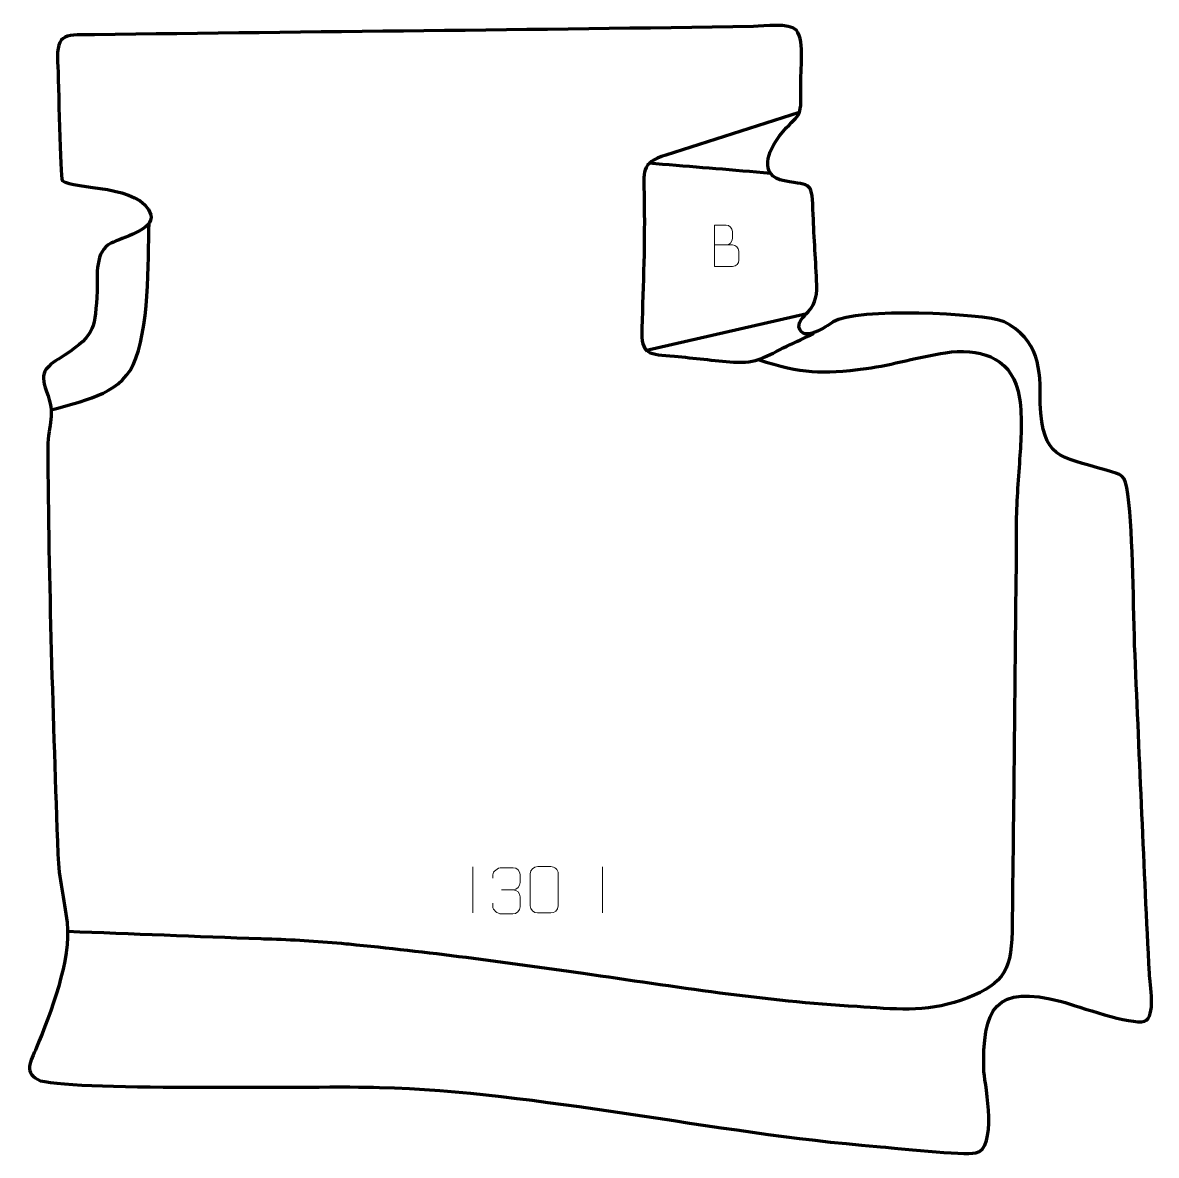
# Model space of a CAD drawing. Header units: millimetres. Extents: x -592 to 20, y 122 to 734.
import ezdxf

# ---------------------------------------------------------------- set-up
doc = ezdxf.new("R2010")
doc.units = ezdxf.units.MM
doc.header["$MEASUREMENT"] = 0
doc.layers.add('layer 2', color=7, linetype='Continuous')
doc.layers.add('layer 3', color=7, linetype='Continuous')

msp = doc.modelspace()

# ---------------------------------------------------------------- linework, layer by layer
at = {"layer": 'layer 2', "color": 142, "lineweight": 158}
for points, knots in [([(-172.5498, 685.2978), (-196.5237, 677.5741), (-220.5111, 669.898), (-244.5287, 662.3114), (-244.5287, 662.3114), (-258.4896, 657.9029), (-256.4932, 653.2757), (-256.2928, 639.4672), (-256.2928, 639.4672), (-255.9553, 616.2069), (-256.7005, 592.2212), (-257.6053, 568.958), (-257.6053, 568.958), (-258.1955, 554.1144), (-253.5922, 554.8941), (-239.9143, 553.7189), (-239.9143, 553.7189), (-229.2783, 552.8051), (-218.761, 551.3986), (-208.0802, 550.581), (-208.0802, 550.581), (-195.2051, 549.6329), (-190.4227, 553.909), (-179.3146, 559.153), (-179.3146, 559.153), (-174.4246, 561.4614), (-169.5134, 563.7315), (-164.6139, 566.0205)], [0, 0, 0, 0, 0.125, 0.125, 0.125, 0.125, 0.25, 0.25, 0.25, 0.25, 0.375, 0.375, 0.375, 0.375, 0.5, 0.5, 0.5, 0.5, 0.625, 0.625, 0.625, 0.625, 0.75, 0.75, 0.75, 0.75, 1, 1, 1, 1]), ([(-253.8206, 658.1389), (-233.8006, 656.3833), (-215.6569, 655.0142), (-195.6369, 653.2586), (-195.6369, 653.2586), (-195.6369, 653.2586), (-188.1294, 652.6002), (-188.1294, 652.6002)], [0, 0, 0, 0, 0.33333333, 0.33333333, 0.33333333, 0.33333333, 1, 1, 1, 1]), ([(-576.5794, 524.7212), (-560.7665, 529.572), (-540.1841, 532.4584), (-532.2568, 549.0319), (-532.2568, 549.0319), (-523.4258, 567.4947), (-524.2912, 604.259), (-523.5905, 625.6686)], [0, 0, 0, 0, 0.33333333, 0.33333333, 0.33333333, 0.33333333, 1, 1, 1, 1]), ([(-194.7148, 551.9447), (-170.5879, 544.326), (-161.3403, 543.9101), (-136.3587, 547.1431), (-136.3587, 547.1431), (-121.9617, 549.0731), (-108.1219, 553.4921), (-93.6621, 555.6373), (-93.6621, 555.6373), (-75.8373, 558.1562), (-59.0958, 553.968), (-54.4226, 534.8005), (-54.4226, 534.8005), (-52.0055, 524.8865), (-52.6545, 512.2578), (-53.308, 502.0937), (-53.308, 502.0937), (-53.308, 502.0937), (-53.4205, 500.3447), (-53.4205, 500.3447), (-53.4205, 500.3447), (-54.2126, 488.2903), (-55.2716, 476.5576), (-55.4421, 464.445), (-55.4421, 464.445), (-55.5006, 456.0381), (-55.4676, 447.6313), (-55.5241, 439.2238), (-55.5241, 439.2238), (-56.1883, 374.4019), (-56.8051, 309.58), (-57.6672, 244.7603), (-57.6672, 244.7603), (-57.6672, 244.7603), (-57.6872, 243.2646), (-57.6872, 243.2646), (-57.6872, 243.2646), (-58.0026, 220.0605), (-63.8028, 213.7823), (-85.4682, 206.0244), (-85.4682, 206.0244), (-104.2078, 199.3142), (-122.0252, 201.3872), (-141.362, 202.6864), (-141.362, 202.6864), (-190.9122, 205.4537), (-240.0757, 213.5103), (-289.1668, 220.45), (-289.1668, 220.45), (-331.3184, 226.3744), (-373.3856, 232.2573), (-415.774, 236.2855), (-415.774, 236.2855), (-415.774, 236.2855), (-417.2705, 236.4268), (-417.2705, 236.4268), (-417.2705, 236.4268), (-430.6574, 237.6649), (-443.9418, 238.5613), (-457.3813, 238.9826), (-457.3813, 238.9826), (-459.3195, 239.0335), (-461.2531, 239.0932), (-463.1907, 239.1621), (-463.1907, 239.1621), (-497.9963, 240.494), (-532.802, 241.826), (-567.6076, 243.1579)], [0, 0, 0, 0, 0.05555556, 0.05555556, 0.05555556, 0.05555556, 0.11111111, 0.11111111, 0.11111111, 0.11111111, 0.16666667, 0.16666667, 0.16666667, 0.16666667, 0.22222222, 0.22222222, 0.22222222, 0.22222222, 0.27777778, 0.27777778, 0.27777778, 0.27777778, 0.33333333, 0.33333333, 0.33333333, 0.33333333, 0.38888889, 0.38888889, 0.38888889, 0.38888889, 0.44444444, 0.44444444, 0.44444444, 0.44444444, 0.5, 0.5, 0.5, 0.5, 0.55555556, 0.55555556, 0.55555556, 0.55555556, 0.61111111, 0.61111111, 0.61111111, 0.61111111, 0.66666667, 0.66666667, 0.66666667, 0.66666667, 0.72222222, 0.72222222, 0.72222222, 0.72222222, 0.77777778, 0.77777778, 0.77777778, 0.77777778, 0.83333333, 0.83333333, 0.83333333, 0.83333333, 0.88888889, 0.88888889, 0.88888889, 0.88888889, 1, 1, 1, 1])]:
    msp.add_open_spline(points, degree=3, knots=knots, dxfattribs=at)
at = {"layer": 'layer 2', "color": 250, "lineweight": 9}
for points, knots in [([(-218.4322, 613.8173), (-215.1732, 613.8177), (-211.9138, 613.8177), (-208.6541, 613.8173), (-208.6541, 613.8173), (-206.8848, 613.8018), (-205.1619, 612.2468), (-205.1619, 610.411), (-205.1619, 610.411), (-205.1622, 609.4002), (-205.1622, 606.6689), (-205.1619, 605.6578), (-205.1619, 605.6578), (-205.146, 603.9937), (-206.5273, 602.1899), (-208.6067, 602.2051), (-208.6067, 602.2051), (-211.8667, 602.2054), (-215.1264, 602.2054), (-218.3857, 602.2051), (-218.3857, 602.2051), (-218.3857, 609.6555), (-218.3857, 617.1056), (-218.3857, 624.5554), (-218.3857, 624.5554), (-216.2596, 624.5554), (-214.1332, 624.5554), (-212.0067, 624.5554), (-212.0067, 624.5554), (-210.5012, 624.5712), (-208.6232, 622.86), (-208.6073, 621.1023), (-208.6073, 621.1023), (-208.6077, 619.2517), (-208.6077, 619.121), (-208.6073, 617.2701), (-208.6073, 617.2701), (-208.5919, 615.4195), (-210.2528, 613.8018), (-212.0532, 613.8173)], [0, 0, 0, 0, 0.09090909, 0.09090909, 0.09090909, 0.09090909, 0.18181818, 0.18181818, 0.18181818, 0.18181818, 0.27272727, 0.27272727, 0.27272727, 0.27272727, 0.36363636, 0.36363636, 0.36363636, 0.36363636, 0.45454545, 0.45454545, 0.45454545, 0.45454545, 0.54545455, 0.54545455, 0.54545455, 0.54545455, 0.63636364, 0.63636364, 0.63636364, 0.63636364, 0.72727273, 0.72727273, 0.72727273, 0.72727273, 0.81818182, 0.81818182, 0.81818182, 0.81818182, 1, 1, 1, 1]), ([(-338.0298, 271.9629), (-338.0298, 271.9629), (-338.0298, 273.8201), (-338.0298, 273.8201), (-338.0298, 273.8201), (-338.0441, 275.562), (-335.3796, 277.6801), (-333.3205, 277.6574), (-333.3205, 277.6574), (-331.2564, 277.6574), (-329.1924, 277.6574), (-327.1287, 277.6574), (-327.1287, 277.6574), (-324.9342, 277.6662), (-323.3359, 275.8194), (-323.2915, 273.9073), (-323.2915, 273.9073), (-323.2919, 272.4722), (-323.2919, 271.0371), (-323.2915, 269.6016), (-323.2915, 269.6016), (-323.3401, 267.9481), (-324.9427, 265.7181), (-327.141, 265.7281), (-327.141, 265.7281), (-324.9373, 265.7169), (-323.3293, 263.9137), (-323.2753, 261.8542), (-323.2753, 261.8542), (-323.2757, 260.0695), (-323.2757, 258.2848), (-323.2753, 256.4997), (-323.2753, 256.4997), (-323.2652, 254.4383), (-325.3201, 252.6752), (-327.141, 252.6833), (-327.141, 252.6833), (-329.2063, 252.6836), (-331.2715, 252.6836), (-333.3371, 252.6833), (-333.3371, 252.6833), (-335.5057, 252.6948), (-338.0367, 255.095), (-338.0553, 256.5568), (-338.0553, 256.5568), (-338.0553, 256.5568), (-338.0553, 258.4654), (-338.0553, 258.4654)], [0, 0, 0, 0, 0.07692308, 0.07692308, 0.07692308, 0.07692308, 0.15384615, 0.15384615, 0.15384615, 0.15384615, 0.23076923, 0.23076923, 0.23076923, 0.23076923, 0.30769231, 0.30769231, 0.30769231, 0.30769231, 0.38461538, 0.38461538, 0.38461538, 0.38461538, 0.46153846, 0.46153846, 0.46153846, 0.46153846, 0.53846154, 0.53846154, 0.53846154, 0.53846154, 0.61538462, 0.61538462, 0.61538462, 0.61538462, 0.69230769, 0.69230769, 0.69230769, 0.69230769, 0.76923077, 0.76923077, 0.76923077, 0.76923077, 0.84615385, 0.84615385, 0.84615385, 0.84615385, 1, 1, 1, 1]), ([(-313.8026, 278.217), (-311.4365, 278.217), (-309.07, 278.217), (-306.7035, 278.217), (-306.7035, 278.217), (-304.723, 278.2526), (-302.697, 276.7583), (-302.6699, 274.3162), (-302.6699, 274.3162), (-302.6703, 268.5588), (-302.6703, 262.801), (-302.6699, 257.0428), (-302.6699, 257.0428), (-302.812, 254.7152), (-304.5184, 253.2329), (-306.7035, 253.2221), (-306.7035, 253.2221), (-309.0759, 253.2225), (-311.4483, 253.2225), (-313.8203, 253.2221), (-313.8203, 253.2221), (-315.7788, 253.1165), (-317.7852, 255.0044), (-317.7738, 257.0254), (-317.7738, 257.0254), (-317.7734, 262.806), (-317.7734, 268.5863), (-317.7738, 274.3661), (-317.7738, 274.3661), (-317.7695, 276.5081), (-315.9924, 278.2306), (-313.8026, 278.217)], [0, 0, 0, 0, 0.11111111, 0.11111111, 0.11111111, 0.11111111, 0.22222222, 0.22222222, 0.22222222, 0.22222222, 0.33333333, 0.33333333, 0.33333333, 0.33333333, 0.44444444, 0.44444444, 0.44444444, 0.44444444, 0.55555556, 0.55555556, 0.55555556, 0.55555556, 0.66666667, 0.66666667, 0.66666667, 0.66666667, 0.77777778, 0.77777778, 0.77777778, 0.77777778, 1, 1, 1, 1])]:
    msp.add_open_spline(points, degree=3, knots=knots, dxfattribs=at)
at = {"layer": 'layer 2', "color": 142, "lineweight": 158}
msp.add_open_spline([(-255.7677, 556.7879), (-255.7677, 556.7879), (-168.5469, 576.8327), (-168.5469, 576.8327)], degree=3, dxfattribs=at)
at = {"layer": 'layer 2', "color": 250, "lineweight": 9}
for points in [[(-348.7735, 278.1829), (-348.7735, 278.1829), (-348.7735, 253.2088), (-348.7735, 253.2088)], [(-278.7735, 278.1829), (-278.7735, 278.1829), (-278.7735, 253.2088), (-278.7735, 253.2088)], [(-333.3201, 265.7177), (-333.3201, 265.7177), (-327.1237, 265.7177), (-327.1237, 265.7177)]]:
    msp.add_open_spline(points, degree=3, dxfattribs=at)
at = {"layer": 'layer 3', "color": 242, "lineweight": 158}
msp.add_open_spline([(-197.3009, 731.7464), (-191.4232, 731.8423), (-178.084, 733.7927), (-174.022, 729.8233), (-174.022, 729.8233), (-169.4899, 722.8697), (-172.0582, 708.3611), (-171.7739, 699.509), (-171.7739, 699.509), (-171.2073, 680.2857), (-172.3685, 686.1104), (-183.1845, 672.7594), (-183.1845, 672.7594), (-189.4501, 664.5896), (-194.9277, 651.3479), (-180.5191, 648.371), (-180.5191, 648.371), (-165.5115, 645.6224), (-165.6749, 648.2962), (-165.0319, 630.1405), (-165.0319, 630.1405), (-164.5675, 617.4355), (-163.6411, 604.9069), (-163.0876, 592.2928), (-163.0876, 592.2928), (-162.4166, 577.0017), (-173.1808, 576.0618), (-172.7388, 569.6296), (-172.7388, 569.6296), (-170.8873, 560.6544), (-157.8801, 569.7802), (-154.2474, 572.2481), (-154.2474, 572.2481), (-141.9475, 579.9607), (-73.7312, 577.0717), (-61.9727, 572.37), (-61.9727, 572.37), (-43.3599, 562.8624), (-41.9296, 546.9196), (-42.5282, 528.1921), (-42.5282, 528.1921), (-40.7619, 498.2677), (-32.6429, 499.8196), (-6.8979, 492.2241), (-6.8979, 492.2241), (1.8884, 489.6318), (3.3959, 490.2296), (4.8357, 479.2755), (4.8357, 479.2755), (7.9469, 455.6062), (7.6277, 417.8188), (8.7276, 392.7479), (8.7276, 392.7479), (11.2527, 335.3332), (13.5442, 277.8912), (16.5221, 220.4989), (16.5221, 220.4989), (16.8173, 214.8086), (20.2424, 196.9534), (13.8086, 194.8144), (13.8086, 194.8144), (6.8651, 192.506), (-21.9521, 202.9022), (-30.9547, 205.3773), (-30.9547, 205.3773), (-66.6278, 214.7669), (-73.9037, 202.1541), (-72.8787, 167.3755), (-72.8787, 167.3755), (-71.7806, 158.8627), (-65.5851, 126.0863), (-77.2846, 123.6896), (-77.2846, 123.6896), (-83.6616, 122.3832), (-121.3408, 126.3317), (-130.72, 127.1632), (-130.72, 127.1632), (-218.7264, 134.4197), (-313.654, 156.6606), (-399.1286, 159.08), (-399.1286, 159.08), (-430.9993, 159.9888), (-560.2594, 157.0973), (-582.2103, 162.6598), (-582.2103, 162.6598), (-591.8872, 166.5238), (-587.5526, 173.1193), (-584.3972, 180.5792), (-584.3972, 180.5792), (-576.7782, 199.1375), (-565.6204, 228.0517), (-567.9057, 248.0382), (-567.9057, 248.0382), (-569.4976, 261.0897), (-572.3493, 271.2562), (-572.872, 284.8659), (-572.872, 284.8659), (-575.5095, 357.7418), (-577.939, 431.5516), (-578.3317, 504.4483), (-578.3317, 504.4483), (-578.1524, 517.4233), (-573.9068, 521.8383), (-579.0609, 534.7265), (-579.0609, 534.7265), (-583.2343, 546.2113), (-578.7737, 548.1911), (-569.2936, 554.325), (-569.2936, 554.325), (-552.1322, 565.6738), (-552.9554, 569.1657), (-551.6898, 589.0311), (-551.6898, 589.0311), (-551.5784, 597.3195), (-552.9932, 610.4864), (-544.1098, 614.8523), (-544.1098, 614.8523), (-538.3842, 617.6663), (-520.759, 621.9237), (-522.6323, 630.1285), (-522.6323, 630.1285), (-527.8767, 646.6628), (-564.1947, 643.5574), (-570.5171, 648.5339), (-570.5171, 648.5339), (-571.7132, 650.434), (-572.4196, 702.3029), (-573.0151, 712.4127), (-573.0151, 712.4127), (-573.9929, 729.0108), (-567.8051, 727.0524), (-553.0747, 727.2568), (-553.0747, 727.2568), (-434.4869, 728.9031), (-315.8975, 729.8151), (-197.3009, 731.7464)], degree=3, knots=[0, 0, 0, 0, 0.02857143, 0.02857143, 0.02857143, 0.02857143, 0.05714286, 0.05714286, 0.05714286, 0.05714286, 0.08571429, 0.08571429, 0.08571429, 0.08571429, 0.11428571, 0.11428571, 0.11428571, 0.11428571, 0.14285714, 0.14285714, 0.14285714, 0.14285714, 0.17142857, 0.17142857, 0.17142857, 0.17142857, 0.2, 0.2, 0.2, 0.2, 0.22857143, 0.22857143, 0.22857143, 0.22857143, 0.25714286, 0.25714286, 0.25714286, 0.25714286, 0.28571429, 0.28571429, 0.28571429, 0.28571429, 0.31428571, 0.31428571, 0.31428571, 0.31428571, 0.34285714, 0.34285714, 0.34285714, 0.34285714, 0.37142857, 0.37142857, 0.37142857, 0.37142857, 0.4, 0.4, 0.4, 0.4, 0.42857143, 0.42857143, 0.42857143, 0.42857143, 0.45714286, 0.45714286, 0.45714286, 0.45714286, 0.48571429, 0.48571429, 0.48571429, 0.48571429, 0.51428571, 0.51428571, 0.51428571, 0.51428571, 0.54285714, 0.54285714, 0.54285714, 0.54285714, 0.57142857, 0.57142857, 0.57142857, 0.57142857, 0.6, 0.6, 0.6, 0.6, 0.62857143, 0.62857143, 0.62857143, 0.62857143, 0.65714286, 0.65714286, 0.65714286, 0.65714286, 0.68571429, 0.68571429, 0.68571429, 0.68571429, 0.71428571, 0.71428571, 0.71428571, 0.71428571, 0.74285714, 0.74285714, 0.74285714, 0.74285714, 0.77142857, 0.77142857, 0.77142857, 0.77142857, 0.8, 0.8, 0.8, 0.8, 0.82857143, 0.82857143, 0.82857143, 0.82857143, 0.85714286, 0.85714286, 0.85714286, 0.85714286, 0.88571429, 0.88571429, 0.88571429, 0.88571429, 0.91428571, 0.91428571, 0.91428571, 0.91428571, 0.94285714, 0.94285714, 0.94285714, 0.94285714, 1, 1, 1, 1], dxfattribs=at)

doc.saveas('drawing.dxf')
